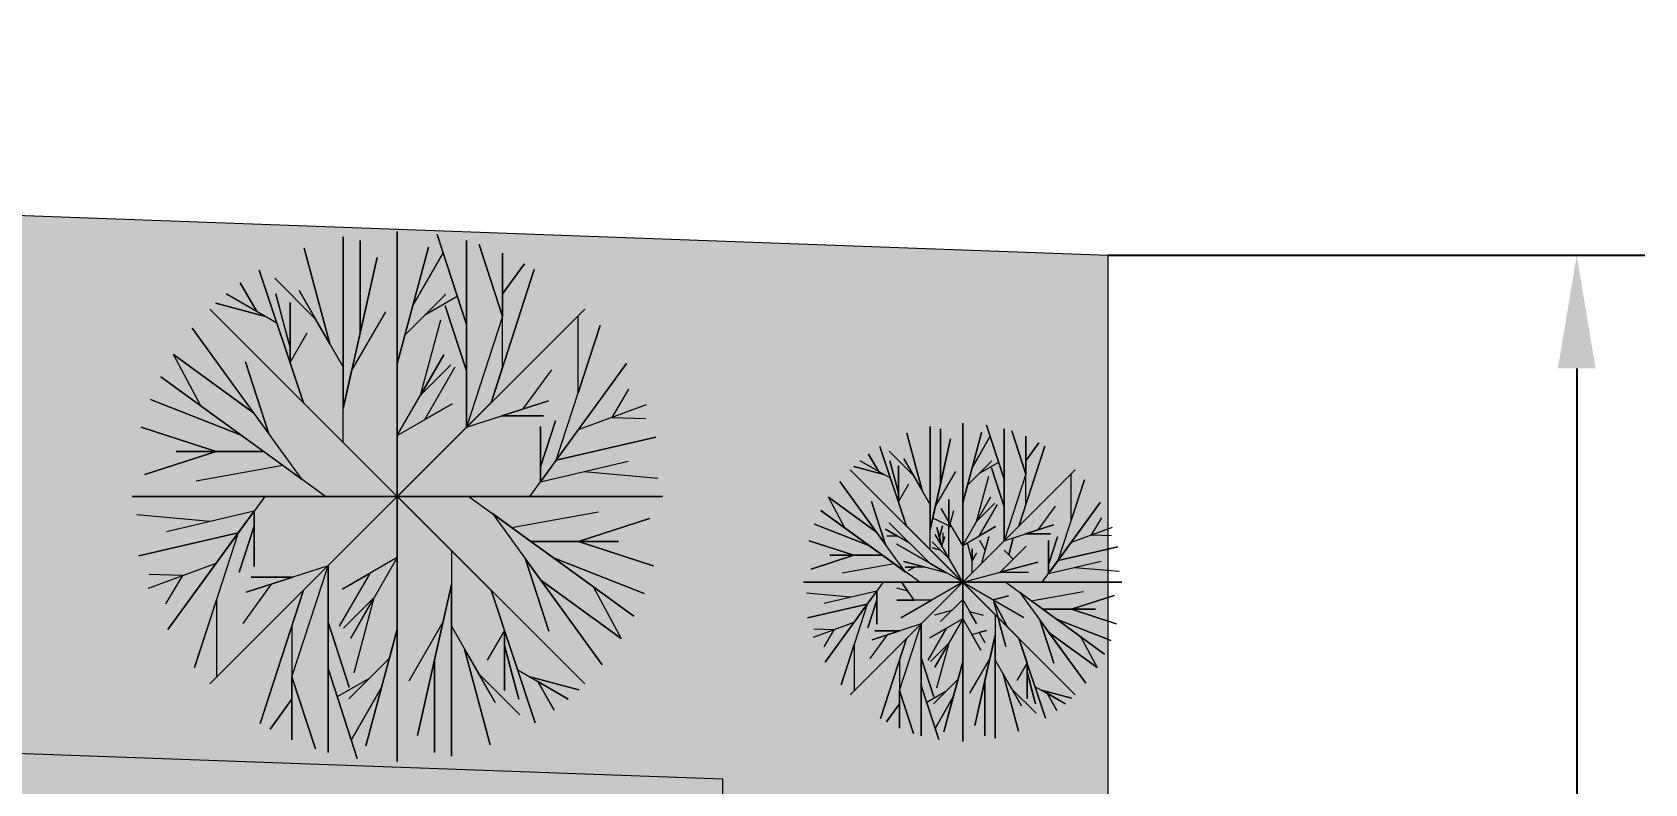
# Model space of a CAD drawing. Header units: millimetres. Extents: x 0 to 241, y -16 to 86.
# Drawn here: x 213.6 to 220.72, y 23.87 to 27.18 of the extents above; entities that cross this region are included whole.
import ezdxf

# ---------------------------------------------------------------- set-up
doc = ezdxf.new("R2010")
doc.units = ezdxf.units.MM
for name, color, linetype, lineweight in [('Warstwa1', 92, 'Continuous', 15), ('Warstwa2', 30, 'Continuous', 15), ('Warstwa3', 7, 'Continuous', 15), ('Warstwa4', 91, 'Continuous', 20)]:
    doc.layers.add(name, color=color, linetype=linetype, lineweight=lineweight)
doc.layers.add('Warstwa8', color=7, linetype='Continuous', lineweight=18, true_color=0xededed)
doc.styles.get("Standard").update_dxf_attribs({"font": 'arial.ttf'})
doc.dimstyles.new('Kopia ISO-25', dxfattribs={"dimtxt": 0.5, "dimasz": 0.5, "dimexe": 0.3, "dimexo": 0, "dimgap": 0.3, "dimtad": 1, "dimdec": 0, "dimtxsty": 'Standard', "dimcen": 2.5, "dimadec": 0, "dimazin": 0, "dimtfac": 1, "dimtdec": 0, "dimtmove": 0, "dimatfit": 3, "dimfxl": 1, "dimarcsym": 0})
pattern_1 = [(135, (218.5, -14.2), (-0.00224506403, -0.00224506403), []), (225, (218.5, -14.2), (0.00224506403, -0.00224506403), [])]

# ---------------------------------------------------------------- blocks, each defined once
blk = doc.blocks.new('*D14')
at = {"layer": 'Defpoints', "color": 0, "transparency": 16777216}
for p in [(218.35, 26.2), (218.35, -14.2), (220.4179, -14.2)]:
    blk.add_point(p, dxfattribs=at)
at = {"layer": 'Warstwa3', "color": 0, "lineweight": -2, "transparency": 16777216}
for p, q in [((218.35, 26.2), (220.7179, 26.2)), ((220.4179, 25.7), (220.4179, -13.7)), ((218.35, -14.2), (220.7179, -14.2))]:
    blk.add_line(p, q, dxfattribs=at)
at = {"layer": 'Warstwa3', "color": 0, "transparency": 16777216}
for points in [[(220.3346, 25.7), (220.5012, 25.7), (220.4179, 26.2)], [(220.3346, -13.7), (220.5012, -13.7), (220.4179, -14.2)]]:
    blk.add_solid(points, dxfattribs=at)
at = {"layer": 'Warstwa3', "color": 0, "transparency": 16777216, "insert": (219.8626, 6), "char_height": 0.5, "attachment_point": 5, "rotation": 90}
blk.add_mtext('40', dxfattribs=at)

msp = doc.modelspace()

# ---------------------------------------------------------------- hatches: boundary and pattern name
at = {"layer": 'Warstwa4'}
h = msp.add_hatch(color=256, dxfattribs=at)
h.set_gradient(color1=(127, 255, 127), color2=(127, 255, 127), tint=1)
h.paths.add_polyline_path([(191.5, -14.2), (218.35, -14.2), (218.35, 26.2), (199.596, 26.887), (199.596, 26.817), (199.596, 26.1232), (206.7291, 25.763), (206.7291, 24.2463), (216.65, 23.8873), (216.65, -12.4), (214.3, -12.4), (193.6, -12.4), (193.5, -12.4), (193.5, 27.1103), (191.5, 27.1835)])
at = {"layer": 'Warstwa8'}
h = msp.add_hatch(dxfattribs=at)
h.set_pattern_fill('ANSI37', color=256, scale=0.001, angle=90, style=0)
h.set_pattern_definition(pattern_1)
h.paths.add_polyline_path([(201.0413, 16.5178), (199.3264, 16.5801, -0.399874), (196.4357, 19.5396), (196.4357, 11.7, 0.414214), (197.1357, 11), (199.8, 11), (205.6797, 11, 0.414214), (206.3797, 11.7), (206.3797, 14.395, 0.403607), (204.4524, 16.3937)])
h.paths.add_polyline_path([(201.5757, 11.8102), (201.4757, 11.8102), (201.4757, 13.1102), (201.5757, 13.1102)], flags=16)
h.paths.add_polyline_path([(201.5757, 13.2902), (201.4757, 13.2902), (201.4757, 14.5902), (201.5757, 14.5902)], flags=16)
h.paths.add_polyline_path([(204.682, 13.1879), (205.282, 13.1879), (205.282, 12.4879), (204.682, 12.4879)], flags=16)
h.paths.add_polyline_path([(204.682, 13.3379), (204.682, 14.0379), (205.282, 14.0379), (205.282, 13.3379)], flags=16)
h.paths.add_polyline_path([(204.682, 12.3379), (205.282, 12.3379), (205.282, 11.6379), (204.682, 11.6379)], flags=16)
h.paths.add_polyline_path([(204.682, 14.1879), (204.682, 14.8879), (205.282, 14.8879), (205.282, 14.1879)], flags=16)
h.paths.add_polyline_path([(198.7884, 12.9219), (197.1884, 12.9219), (197.1884, 13.9219), (198.7884, 13.9219)], flags=16)
h.paths.add_polyline_path([(198.7884, 12.6219), (198.7884, 11.6219), (197.1884, 11.6219), (197.1884, 12.6219)], flags=16)
h.paths.add_polyline_path([(198.7884, 14.2219), (197.1884, 14.2219), (197.1884, 15.2219), (198.7884, 15.2219)], flags=16)
h.paths.add_polyline_path([(196.4357, 26.4096), (196.4357, 20.4096), (199.596, 20.4096), (199.596, 21.0168), (199.596, 26.1232), (199.596, 26.4096)])
h.paths.add_polyline_path([(193.5, 26.4096), (193.5, 20.4096), (196.4357, 20.4096), (196.4357, 26.4096)])
h.paths.add_polyline_path([(206.7291, 24.2463), (206.7291, 25.763), (199.596, 26.1232), (199.596, 21.0168, 0.403607), (201.0415, 19.5178), (206.4888, 19.3197, -0.403607), (209.3797, 16.3217), (209.3797, 16.0524), (209.3797, -0.3723, 0.414214), (210.8797, -1.8723), (216.65, -1.8723), (216.65, 0.1177), (216.5286, 0.345), (216.65, 0.2569), (216.65, 3.4817), (216.5549, 3.6599), (216.65, 3.5908), (216.65, 7.8411), (216.6205, 7.8626), (216.4991, 8.0898), (216.65, 7.9802), (216.65, 12.7914), (216.3609, 12.6851), (216.3609, 12.5923), (213.9609, 12.5923), (213.9609, 14.4423), (212.8109, 14.4423, -0.414214), (213.9609, 15.5923, -0.414214), (212.8109, 16.7423), (213.9609, 16.7423), (213.9609, 18.5923), (216.3609, 18.5923), (216.3609, 17.3212), (216.65, 17.3212), (216.65, 17.7834), (216.562, 17.9482), (216.65, 17.8843), (216.65, 22.4908), (216.6215, 22.5115), (216.5002, 22.7387), (216.65, 22.6299), (216.65, 23.8873)])
h.paths.add_polyline_path([(209.8433, 9.597), (209.7433, 9.597), (209.7433, 10.897), (209.8433, 10.897)], flags=16)
h.paths.add_polyline_path([(209.8433, 11.077), (209.7433, 11.077), (209.7433, 12.377), (209.8433, 12.377)], flags=16)
h.paths.add_polyline_path([(209.8433, 12.577), (209.7433, 12.577), (209.7433, 13.877), (209.8433, 13.877)], flags=16)
h.paths.add_polyline_path([(212.6933, 10.097), (212.6933, 10.797), (216.1933, 10.797), (216.1933, 9.097), (212.6933, 9.097), (212.6933, 9.797, -1)], flags=16)
h.paths.add_polyline_path([(212.6933, 8.697), (216.1933, 8.697), (216.1933, 6.997), (212.6933, 6.997), (212.6933, 7.697, -1), (212.6933, 7.997)], flags=16)
h.paths.add_polyline_path([(212.6933, 6.597), (216.1933, 6.597), (216.1933, 4.897), (212.6933, 4.897), (212.6933, 5.597, -1), (212.6933, 5.897)], flags=16)
h.paths.add_polyline_path([(212.6933, 4.497), (216.1933, 4.497), (216.1933, 2.797), (212.6933, 2.797), (212.6933, 3.497, -1), (212.6933, 3.797)], flags=16)
h.paths.add_polyline_path([(212.6933, 2.397), (216.1933, 2.397), (216.1933, 0.697), (212.6933, 0.697), (212.6933, 1.397, -1), (212.6933, 1.697)], flags=16)
h.paths.add_polyline_path([(210.6702, 20.2462), (210.7025, 21.3958), (208.8533, 21.4478), (208.9208, 23.8469), (214.9184, 23.678), (214.8509, 21.279), (213.0016, 21.331), (212.9693, 20.1815, -0.414214), (211.8521, 21.3634, -0.414214)], flags=16)
h.paths.add_polyline_path([(212.6933, 0.297), (216.1933, 0.297), (216.1933, -1.403), (212.6933, -1.403), (212.6933, -0.703, -1), (212.6933, -0.403)], flags=16)
h.paths.add_polyline_path([(206.192, 22.9626), (202.1982, 23.186, -0.414214), (200.9858, 22.102), (201.05, 23.2502), (200.2014, 23.2977), (200.3354, 25.6939), (206.326, 25.3588)], flags=16)
h.paths.add_polyline_path([(198.7464, 21.6634), (198.7464, 25.4801), (197.0978, 25.4801), (197.0978, 21.6634)], flags=24)
h.paths.add_polyline_path([(196.0109, 21.7285), (196.0109, 25.5451), (194.3623, 25.5451), (194.3623, 21.7285)], flags=24)
h = msp.add_hatch(dxfattribs=at)
h.set_pattern_fill('ANSI37', color=256, scale=0.001, angle=90, style=0)
h.set_pattern_definition(pattern_1)
h.paths.add_polyline_path([(193.5, 20.4096), (193.5, 11.7), (196.4357, 11.7, 0.414214), (197.1357, 11), (199.8, 11), (205.6797, 11), (205.3357, 10.5548, -0.414214), (205.6357, 10.2548), (209.3797, 10.2548), (209.3797, -0.3723, 0.414214), (210.8797, -1.8723), (216.65, -1.8723), (216.65, 0.1317), (216.6378, 0.1406), (216.5286, 0.345), (216.65, 0.2569), (216.65, 3.4817), (216.5549, 3.6599), (216.65, 3.5908), (216.65, 7.8411), (216.6205, 7.8626), (216.4991, 8.0898), (216.65, 7.9802), (216.65, 12.7914), (216.3609, 12.6851), (216.3609, 12.5923), (213.9609, 12.5923), (213.9609, 14.4423), (212.8109, 14.4423, -0.414214), (213.9609, 15.5923, -0.414214), (212.8109, 16.7423), (213.9609, 16.7423), (213.9609, 18.5923), (216.3609, 18.5923), (216.3609, 17.3212), (216.65, 17.3212), (216.65, 17.7834), (216.562, 17.9482), (216.65, 17.8843), (216.65, 22.4908), (216.6215, 22.5115), (216.5002, 22.7387), (216.65, 22.6299), (216.65, 23.8873), (206.7291, 24.2463), (206.7291, 25.763), (199.596, 26.1232), (199.596, 26.4096), (196.4357, 26.4096), (196.4357, 20.4096)])
h.paths.add_polyline_path([(197.1884, 15.2219), (198.7884, 15.2219), (198.7884, 14.2219), (197.1884, 14.2219)], flags=16)
h.paths.add_polyline_path([(197.1884, 13.9219), (198.7884, 13.9219), (198.7884, 12.9219), (197.1884, 12.9219)], flags=16)
h.paths.add_polyline_path([(197.1884, 12.6219), (198.7884, 12.6219), (198.7884, 11.6219), (197.1884, 11.6219)], flags=16)
h.paths.add_polyline_path([(201.4757, 14.5902), (201.5757, 14.5902), (201.5757, 13.2902), (201.4757, 13.2902)], flags=16)
h.paths.add_polyline_path([(201.4757, 13.1102), (201.5757, 13.1102), (201.5757, 11.8102), (201.4757, 11.8102)], flags=16)
h.paths.add_polyline_path([(201.9252, 18.0691), (202.2125, 18.1556), (202.2009, 17.9507)], flags=16)
h.paths.add_polyline_path([(200.9858, 22.102), (201.05, 23.2502), (200.2014, 23.2977), (200.3354, 25.6939), (206.326, 25.3588), (206.192, 22.9626), (202.1982, 23.186, -0.414214)], flags=16)
h.paths.add_polyline_path([(204.682, 14.8879), (205.282, 14.8879), (205.282, 14.1879), (204.682, 14.1879)], flags=16)
h.paths.add_polyline_path([(204.682, 14.0379), (205.282, 14.0379), (205.282, 13.3379), (204.682, 13.3379)], flags=16)
h.paths.add_polyline_path([(204.682, 13.1879), (205.282, 13.1879), (205.282, 12.4879), (204.682, 12.4879)], flags=16)
h.paths.add_polyline_path([(204.682, 12.3379), (205.282, 12.3379), (205.282, 11.6379), (204.682, 11.6379)], flags=16)
h.paths.add_polyline_path([(209.7433, 13.877), (209.8433, 13.877), (209.8433, 12.577), (209.7433, 12.577)], flags=16)
h.paths.add_polyline_path([(209.7433, 12.377), (209.8433, 12.377), (209.8433, 11.077), (209.7433, 11.077)], flags=16)
h.paths.add_polyline_path([(209.7433, 10.897), (209.8433, 10.897), (209.8433, 9.597), (209.7433, 9.597)], flags=16)
h.paths.add_polyline_path([(208.8533, 21.4478), (208.9208, 23.8469), (214.9184, 23.678), (214.8509, 21.279), (213.0016, 21.331), (212.9693, 20.1815, -0.414214), (211.8521, 21.3634, -0.414214), (210.6702, 20.2462), (210.7025, 21.3958)], flags=16)
h.paths.add_polyline_path([(212.6933, 10.797), (216.1933, 10.797), (216.1933, 9.097), (212.6933, 9.097), (212.6933, 9.797, -1), (212.6933, 10.097)], flags=16)
h.paths.add_polyline_path([(212.6933, 8.697), (216.1933, 8.697), (216.1933, 6.997), (212.6933, 6.997), (212.6933, 7.697, -1), (212.6933, 7.997)], flags=16)
h.paths.add_polyline_path([(212.6933, 6.597), (216.1933, 6.597), (216.1933, 4.897), (212.6933, 4.897), (212.6933, 5.597, -1), (212.6933, 5.897)], flags=16)
h.paths.add_polyline_path([(212.6933, 4.497), (216.1933, 4.497), (216.1933, 2.797), (212.6933, 2.797), (212.6933, 3.497, -1), (212.6933, 3.797)], flags=16)
h.paths.add_polyline_path([(212.6933, 2.397), (216.1933, 2.397), (216.1933, 0.697), (212.6933, 0.697), (212.6933, 1.397, -1), (212.6933, 1.697)], flags=16)
h.paths.add_polyline_path([(212.6933, 0.297), (216.1933, 0.297), (216.1933, -1.403), (212.6933, -1.403), (212.6933, -0.703, -1), (212.6933, -0.403)], flags=16)
h.paths.add_polyline_path([(205.6357, 10.2548), (205.6357, -0.3723), (209.3797, -0.3723), (209.3797, 10.2548)], flags=17)
h.paths.add_polyline_path([(207.8744, 8.2469), (207.977, 8.5289), (208.0796, 8.2469)], flags=16)
h.paths.add_polyline_path([(193.5, 11.7), (193.5, -3.6059), (197.375, -3.6059, -0.198912), (196.9357, -2.5452), (196.9357, 10.2548, -0.414214), (197.2357, 10.5548), (205.3357, 10.5548), (205.6797, 11), (199.8, 11), (197.1357, 11, -0.414214), (196.4357, 11.7)])
h.paths.add_polyline_path([(194.9983, 7.3509), (194.8957, 7.6329), (195.1009, 7.6329)], flags=16)
h.paths.add_polyline_path([(213.7649, -1.8723), (211.65, -7.4), (211.65, -12.4), (216.6347, -12.4), (216.65, -12.3529), (216.65, -11.4025), (216.5388, -11.1942), (216.65, -11.275), (216.65, -6.6888), (216.6342, -6.6592), (216.65, -6.6707), (216.65, -2.6839), (216.594, -2.5789), (216.65, -2.6196), (216.65, -1.8723)])
h.paths.add_polyline_path([(209.3797, -0.3723), (205.6357, -0.3723), (205.6357, -2.5452), (208.65, -7.4), (208.65, -12.4), (209.0855, -12.4), (209.1236, -12.334), (209.145, -12.4), (211.65, -12.4), (211.65, -7.4), (213.7649, -1.8723), (210.8797, -1.8723, -0.414214)])
h.paths.add_polyline_path([(211.8946, -5.7811), (212.1765, -5.8837), (211.8946, -5.9863)], flags=16)
h.paths.add_polyline_path([(208.476, -1.991), (208.4137, -1.6975), (208.6501, -1.8822)], flags=16)
h.paths.add_polyline_path([(205.6357, -2.5452, -0.414214), (204.1357, -4.0452), (203.15, -4.0452), (203.15, -7.4), (203.15, -12.4), (208.65, -12.4), (208.65, -7.4)])
h.paths.add_polyline_path([(198.4357, -4.0452, -0.198912), (197.375, -3.6059), (193.5, -3.6059), (193.5, -12.3979), (193.5229, -12.4), (197.19, -12.4), (197.19, -12.2864), (197.2, -7.4), (197.2, -12.4), (197.3566, -12.4), (197.3726, -12.3722), (197.3816, -12.4), (203.15, -12.4), (203.15, -7.4), (203.15, -4.0452)])
h.paths.add_polyline_path([(201.7499, -5.7811), (202.0318, -5.8837), (201.7499, -5.9863)], flags=16)
h.paths.add_polyline_path([(195.8415, -10.0982), (195.8415, -10.0329, 1.765487), (194.6697, -9.1767), (194.6182, -9.1032, -1.717481)], flags=16)
h.paths.add_polyline_path([(195.7903, -9.718), (195.7903, -10.6895, -0.955498), (195.7603, -11.3478, -0.955498), (195.7303, -10.6895), (195.7303, -10.1026), (195.1703, -10.1026), (195.1703, -10.0426), (195.7303, -10.0426), (195.7303, -9.778), (194.9303, -9.778), (194.2707, -8.836), (193.9173, -8.8695), (193.9122, -8.8108), (194.3107, -8.776), (194.9703, -9.718)], flags=16)
h.paths.add_polyline_path([(197.1357, 10.2548), (197.1357, 1.9548), (205.4357, 1.9548), (205.4357, 10.2548)], flags=17)
h.paths.add_polyline_path([(199.7357, 3.3548), (199.7357, 2.2048, -0.414214), (198.5857, 3.3548, -0.414214), (197.4357, 2.2048), (197.4357, 3.3548), (197.4357, 10.0548), (198.4357, 10.0548, -1), (198.7357, 10.0548), (199.7357, 10.0548)], flags=16)
h.paths.add_polyline_path([(200.1357, 10.0548), (201.1357, 10.0548, -1), (201.4357, 10.0548), (202.4357, 10.0548), (202.4357, 3.3548), (202.4357, 2.2048, -0.414214), (201.2857, 3.3548, -0.414214), (200.1357, 2.2048), (200.1357, 3.3548)], flags=16)
h.paths.add_polyline_path([(199.8357, 9.2048), (199.8357, 9.4048), (200.0357, 9.4048), (200.0357, 9.2048)], flags=16)
h.paths.add_polyline_path([(200.0357, 4.1048), (200.0357, 3.9048), (199.8357, 3.9048), (199.8357, 4.1048)], flags=16)
h.paths.add_polyline_path([(202.8357, 10.0548), (203.8357, 10.0548, -1), (204.1357, 10.0548), (205.1357, 10.0548), (205.1357, 3.3548), (205.1357, 2.2048, -0.414214), (203.9857, 3.3548, -0.414214), (202.8357, 2.2048), (202.8357, 3.3548)], flags=16)
h.paths.add_polyline_path([(197.3857, 9.2048), (197.1857, 9.2048), (197.1857, 9.4048), (197.3857, 9.4048)], flags=16)
h.paths.add_polyline_path([(202.5357, 9.2048), (202.5357, 9.4048), (202.7357, 9.4048), (202.7357, 9.2048)], flags=16)
h.paths.add_polyline_path([(197.3857, 4.1048), (197.3857, 3.9048), (197.1857, 3.9048), (197.1857, 4.1048)], flags=16)
h.paths.add_polyline_path([(202.5357, 4.1048), (202.7357, 4.1048), (202.7357, 3.9048), (202.5357, 3.9048)], flags=16)
h.paths.add_polyline_path([(205.1854, 9.2575), (205.1854, 9.4575), (205.3854, 9.4575), (205.3854, 9.2575)], flags=16)
h.paths.add_polyline_path([(205.1854, 4.1575), (205.3854, 4.1575), (205.3854, 3.9575), (205.1854, 3.9575)], flags=16)
h.paths.add_polyline_path([(198.7464, 21.6634), (198.7464, 25.4801), (197.0978, 25.4801), (197.0978, 21.6634)], flags=24)
h = msp.add_hatch(dxfattribs=at)
h.set_pattern_fill('ANSI37', color=256, scale=0.001, angle=90, style=0)
h.set_pattern_definition(pattern_1)
h.paths.add_polyline_path([(197.1884, 15.2219), (197.1884, 14.2219), (198.7884, 14.2219), (198.7884, 15.2219)])
h.paths.add_polyline_path([(197.1884, 13.9219), (197.1884, 12.9219), (198.7884, 12.9219), (198.7884, 13.9219)])
h.paths.add_polyline_path([(197.1884, 12.6219), (197.1884, 11.6219), (198.7884, 11.6219), (198.7884, 12.6219)])
h.paths.add_polyline_path([(197.4357, 10.0548), (197.4357, 3.3548), (199.7357, 3.3548), (199.7357, 10.0548)], flags=0)
h.paths.add_polyline_path([(200.1357, 10.0548), (200.1357, 3.3548), (202.4357, 3.3548), (202.4357, 10.0548)], flags=0)
h.paths.add_polyline_path([(202.8357, 10.0548), (202.8357, 3.3548), (205.1357, 3.3548), (205.1357, 10.0548)], flags=0)
h.paths.add_polyline_path([(197.1357, 10.2548), (197.1357, 1.9548), (205.4357, 1.9548), (205.4357, 10.2548)], flags=0)
h.paths.add_polyline_path([(202.8357, 2.2048), (202.8357, 3.3548), (202.8357, 10.0548), (203.8357, 10.0548, -1), (204.1357, 10.0548), (205.1357, 10.0548), (205.1357, 3.3548), (205.1357, 2.2048, -0.414214), (203.9857, 3.3548, -0.414214)], flags=0)
h.paths.add_polyline_path([(202.4357, 2.2048, -0.414214), (201.2857, 3.3548, -0.414214), (200.1357, 2.2048), (200.1357, 3.3548), (200.1357, 10.0548), (201.1357, 10.0548, -1), (201.4357, 10.0548), (202.4357, 10.0548), (202.4357, 3.3548)], flags=0)
h.paths.add_polyline_path([(202.5357, 3.9048), (202.5357, 4.1048), (202.7357, 4.1048), (202.7357, 3.9048)], flags=0)
h.paths.add_polyline_path([(199.7357, 2.2048, -0.414214), (198.5857, 3.3548, -0.414214), (197.4357, 2.2048), (197.4357, 3.3548), (197.4357, 10.0548), (198.4357, 10.0548, -1), (198.7357, 10.0548), (199.7357, 10.0548), (199.7357, 3.3548)], flags=0)
h.paths.add_polyline_path([(205.1854, 3.9575), (205.1854, 4.1575), (205.3854, 4.1575), (205.3854, 3.9575)], flags=0)
h.paths.add_polyline_path([(200.0357, 3.9048), (199.8357, 3.9048), (199.8357, 4.1048), (200.0357, 4.1048)], flags=0)
h.paths.add_polyline_path([(197.3857, 3.9048), (197.1857, 3.9048), (197.1857, 4.1048), (197.3857, 4.1048)], flags=0)
h.paths.add_polyline_path([(202.5357, 9.2048), (202.5357, 9.4048), (202.7357, 9.4048), (202.7357, 9.2048)], flags=0)
h.paths.add_polyline_path([(200.0357, 9.2048), (199.8357, 9.2048), (199.8357, 9.4048), (200.0357, 9.4048)], flags=0)
h.paths.add_polyline_path([(205.1854, 9.2575), (205.1854, 9.4575), (205.3854, 9.4575), (205.3854, 9.2575)], flags=0)
h.paths.add_polyline_path([(197.3857, 9.2048), (197.1857, 9.2048), (197.1857, 9.4048), (197.3857, 9.4048)], flags=0)
h.paths.add_polyline_path([(201.2857, 3.3548, 0.414214), (202.4357, 2.2048), (202.4357, 3.3548)], flags=0)
h.paths.add_polyline_path([(200.1357, 3.3548), (200.1357, 2.2048, 0.414214), (201.2857, 3.3548)], flags=0)
h.paths.add_polyline_path([(203.9857, 3.3548, 0.414214), (205.1357, 2.2048), (205.1357, 3.3548)], flags=0)
h.paths.add_polyline_path([(202.8357, 3.3548), (202.8357, 2.2048, 0.414214), (203.9857, 3.3548)], flags=0)
h.paths.add_polyline_path([(198.5857, 3.3548, 0.414214), (199.7357, 2.2048), (199.7357, 3.3548)], flags=0)
h.paths.add_polyline_path([(197.4357, 3.3548), (197.4357, 2.2048, 0.414214), (198.5857, 3.3548)], flags=0)
h.paths.add_polyline_path([(203.8357, 10.0548), (204.1357, 10.0548, 1)], flags=0)
h.paths.add_polyline_path([(201.1357, 10.0548), (201.4357, 10.0548, 1)], flags=0)
h.paths.add_polyline_path([(198.4357, 10.0548), (198.7357, 10.0548, 1)], flags=0)
h.paths.add_polyline_path([(204.682, 12.3379), (204.682, 11.6379), (205.282, 11.6379), (205.282, 12.3379)])
h.paths.add_polyline_path([(204.682, 13.1879), (204.682, 12.4879), (205.282, 12.4879), (205.282, 13.1879)])
h.paths.add_polyline_path([(204.682, 14.0379), (204.682, 13.3379), (205.282, 13.3379), (205.282, 14.0379)])
h.paths.add_polyline_path([(204.682, 14.8879), (204.682, 14.1879), (205.282, 14.1879), (205.282, 14.8879)])
h.paths.add_polyline_path([(212.6933, 10.797), (212.6933, 9.097), (216.1933, 9.097), (216.1933, 10.797)])
h.paths.add_polyline_path([(212.6933, 8.697), (212.6933, 6.997), (216.1933, 6.997), (216.1933, 8.697)])
h.paths.add_polyline_path([(212.6933, 6.597), (212.6933, 4.897), (216.1933, 4.897), (216.1933, 6.597)])
h.paths.add_polyline_path([(212.6933, 4.497), (212.6933, 2.797), (216.1933, 2.797), (216.1933, 4.497)])
h.paths.add_polyline_path([(212.6933, 2.397), (212.6933, 0.697), (216.1933, 0.697), (216.1933, 2.397)])
h.paths.add_polyline_path([(212.6933, 0.297), (212.6933, -1.403), (216.1933, -1.403), (216.1933, 0.297)])
h.paths.add_polyline_path([(212.6933, -0.703), (212.6933, -0.403, 1)])
h.paths.add_polyline_path([(212.6933, 1.397), (212.6933, 1.697, 1)])
h.paths.add_polyline_path([(212.6933, 3.497), (212.6933, 3.797, 1)])
h.paths.add_polyline_path([(212.6933, 5.597), (212.6933, 5.897, 1)])
h.paths.add_polyline_path([(212.6933, 7.697), (212.6933, 7.997, 1)])
h.paths.add_polyline_path([(212.6933, 9.797), (212.6933, 10.097, 1)])
h.paths.add_polyline_path([(208.9208, 23.8469), (208.8533, 21.4478), (214.8509, 21.279), (214.9184, 23.678)])
h.paths.add_polyline_path([(210.7025, 21.3958), (210.6702, 20.2462, 0.414214), (211.8521, 21.3634)])
h.paths.add_polyline_path([(211.8521, 21.3634, 0.414214), (212.9693, 20.1815), (213.0016, 21.331)])
h.paths.add_polyline_path([(200.3354, 25.6939), (200.2014, 23.2977), (206.192, 22.9626), (206.326, 25.3588)])
h.paths.add_polyline_path([(201.05, 23.2502), (200.9858, 22.102, 0.414214), (202.1982, 23.186)])
h.paths.add_polyline_path([(212.8109, 16.7423, 0.414214), (213.9609, 15.5923), (213.9609, 16.7423)])
h.paths.add_polyline_path([(213.9609, 18.5923), (213.9609, 12.5923), (216.3609, 12.5923), (216.3609, 18.5923)])
h.paths.add_polyline_path([(212.8109, 14.4423), (213.9609, 14.4423), (213.9609, 15.5923, 0.414214)])
h.paths.add_polyline_path([(197.2357, 10.5548, 0.414214), (196.9357, 10.2548), (196.9357, -2.5452, 0.414214), (198.4357, -4.0452), (204.1357, -4.0452, 0.414214), (205.6357, -2.5452), (205.6357, 10.2548, 0.414214), (205.3357, 10.5548)])
h.paths.add_polyline_path([(197.1357, 1.9548), (197.1357, 10.2548), (205.4357, 10.2548), (205.4357, 1.9548)], flags=0)
h.paths.add_polyline_path([(197.1357, 1.9548), (197.1357, 10.2548), (205.1357, 10.2548), (205.4357, 10.2548), (205.4357, 1.9548)], flags=16)
h.paths.add_polyline_path([(203.8357, 10.0548), (202.8357, 10.0548), (202.8357, 3.3548), (203.9857, 3.3548), (205.1357, 3.3548), (205.1357, 10.0548), (204.1357, 10.0548)], flags=0)
h.paths.add_polyline_path([(201.4357, 10.0548), (200.1357, 10.0548), (200.1357, 3.3548), (201.2857, 3.3548), (202.4357, 3.3548), (202.4357, 10.0548)], flags=0)
h.paths.add_polyline_path([(197.4357, 10.0548), (197.4357, 3.3548), (198.5857, 3.3548), (199.7357, 3.3548), (199.7357, 10.0548), (198.7357, 10.0548)], flags=0)

# ---------------------------------------------------------------- linework, layer by layer
at = {"layer": 'Warstwa1'}
for p, q in [((214.9751, 25.3734), (214.9751, 26.2801)), ((214.9751, 26.2801), (214.9751, 25.7076)), ((215.0499, 25.8561), (215.0499, 26.2642)), ((215.0499, 26.2642), (215.0499, 25.8561)), ((215.2138, 23.9647), (215.2138, 26.3047)), ((215.2138, 26.3047), (215.2138, 25.1347)), ((215.2138, 25.1347), (215.2138, 26.3047)), ((215.2138, 26.3047), (215.2138, 23.9647)), ((215.5191, 25.8941), (215.3901, 26.2914)), ((215.3901, 26.2914), (215.5191, 25.8941)), ((215.5191, 25.8941), (215.5191, 26.2642)), ((215.5191, 26.2642), (215.5191, 25.6897)), ((214.9165, 25.8091), (214.8036, 26.2305)), ((214.8036, 26.2305), (214.9165, 25.8091)), ((214.9751, 25.5232), (215.1246, 26.189)), ((215.1246, 26.189), (215.0499, 25.8561)), ((215.2138, 25.7197), (215.3519, 26.2353)), ((215.3519, 26.2353), (215.2829, 25.9775)), ((215.2829, 25.9775), (215.4167, 26.2094)), ((215.4167, 26.2094), (215.2829, 25.9775)), ((215.6783, 25.9298), (215.575, 26.2475)), ((215.575, 26.2475), (215.6783, 25.9298)), ((215.6783, 26.0289), (215.6783, 26.2086)), ((215.6783, 26.2086), (215.6783, 25.9298)), ((214.8001, 25.5484), (214.6047, 26.1329)), ((214.6047, 26.1329), (214.8001, 25.5484)), ((215.6274, 25.5484), (215.8185, 26.1363)), ((215.8185, 26.1363), (215.6274, 25.5484)), ((215.6783, 26.0289), (215.7746, 26.1615)), ((215.7746, 26.1615), (215.6783, 26.0289)), ((214.5937, 25.9511), (214.5208, 26.0774)), ((214.5208, 26.0774), (214.5937, 25.9511)), ((214.8538, 25.9178), (214.6734, 26.0982)), ((214.9751, 25.7076), (214.7811, 26.0436)), ((214.7811, 26.0436), (214.9165, 25.8091)), ((214.6328, 25.9286), (214.4128, 25.9875)), ((214.4128, 25.9875), (214.6328, 25.9286)), ((214.6824, 25.9003), (214.4592, 26.0288)), ((214.4592, 26.0288), (214.5937, 25.9511)), ((214.7407, 25.7921), (214.6774, 26.0284)), ((214.6774, 26.0284), (214.7091, 25.9103)), ((214.7407, 25.726), (214.7407, 25.9905)), ((214.7407, 25.9905), (214.7407, 25.726)), ((215.2829, 25.9775), (215.2138, 25.7197)), ((215.2483, 25.8486), (215.4278, 26.028)), ((215.4278, 26.028), (215.338, 25.9383)), ((215.338, 25.9383), (215.4784, 26.0194)), ((215.5191, 25.6897), (215.4259, 25.9767)), ((215.4259, 25.9767), (215.5191, 25.6897)), ((215.6783, 25.7048), (215.6783, 26.0289)), ((215.2138, 25.1347), (214.3865, 25.962)), ((214.3865, 25.962), (216.0411, 24.3074)), ((214.3865, 24.3074), (216.0411, 25.962)), ((214.5937, 25.9511), (214.6328, 25.9286)), ((214.7091, 25.9103), (214.7407, 25.7921)), ((214.9165, 25.8091), (214.8538, 25.9178)), ((215.0125, 25.6897), (215.163, 25.9503)), ((215.2138, 25.1347), (216.0411, 25.962)), ((215.3165, 25.5822), (215.4055, 25.9144)), ((215.6783, 25.9298), (215.5191, 25.4401)), ((216.012, 25.5922), (216.012, 25.9329)), ((214.794, 25.21), (214.3094, 25.877)), ((214.3094, 25.877), (214.58, 25.5046)), ((214.7407, 25.726), (214.7407, 25.8582)), ((214.7407, 25.8582), (214.7407, 25.7921)), ((214.7407, 25.726), (214.8167, 25.8576)), ((215.0499, 25.8561), (214.9751, 25.5232)), ((215.2138, 25.7197), (215.2483, 25.8486)), ((215.5191, 25.4401), (215.5191, 25.8941)), ((215.9156, 25.2956), (216.1084, 25.8888)), ((216.1084, 25.8888), (216.012, 25.5922)), ((214.58, 25.5046), (214.226, 25.7618)), ((214.226, 25.7618), (214.58, 25.5046)), ((214.3473, 25.5345), (214.226, 25.7618)), ((214.7407, 25.7921), (214.7407, 25.726)), ((215.2138, 25.4043), (215.4191, 25.76)), ((215.4191, 25.76), (215.3165, 25.5822)), ((214.6474, 25.4118), (214.5444, 25.7288)), ((214.5444, 25.7288), (214.6474, 25.4118)), ((214.8001, 25.5484), (214.7407, 25.726)), ((214.9751, 25.7076), (214.9751, 25.5232)), ((214.9751, 25.5232), (215.0125, 25.6897)), ((215.2138, 25.7197), (215.2138, 25.4043)), ((215.3165, 25.5822), (215.4506, 25.7163)), ((215.4506, 25.7163), (215.3165, 25.5822)), ((215.3348, 25.4742), (215.4693, 25.7073)), ((215.5191, 25.6897), (215.5191, 25.4401)), ((215.6274, 25.5484), (215.6783, 25.7048)), ((215.7699, 25.5215), (215.8955, 25.6944)), ((215.7988, 25.1347), (216.2256, 25.7222)), ((216.2256, 25.7222), (216.0122, 25.4285)), ((214.8976, 25.1347), (214.17, 25.6634)), ((214.17, 25.6634), (214.5246, 25.4057)), ((214.5246, 25.4057), (214.1249, 25.5629)), ((214.1249, 25.5629), (214.5246, 25.4057)), ((214.8001, 25.5484), (214.8001, 25.5484)), ((214.8001, 25.5484), (214.9751, 25.3734)), ((215.6274, 25.5484), (215.2138, 25.1347)), ((215.2138, 25.4043), (215.4558, 25.5441)), ((215.4558, 25.5441), (215.3348, 25.4742)), ((215.5191, 25.4401), (215.8804, 25.5575)), ((215.8804, 25.5575), (215.6751, 25.4908)), ((216.162, 25.4836), (216.2358, 25.6082)), ((214.58, 25.5046), (214.6474, 25.4118)), ((215.6751, 25.4908), (215.7699, 25.5215)), ((215.6751, 25.4908), (215.8588, 25.4908)), ((215.8588, 25.4908), (215.6751, 25.4908)), ((216.3118, 25.5387), (216.0122, 25.4285)), ((216.3118, 25.5387), (216.0122, 25.4285)), ((216.162, 25.4836), (216.162, 25.4836)), ((216.162, 25.4836), (216.3088, 25.4784)), ((216.3118, 25.5387), (216.3118, 25.5387)), ((216.3118, 25.5387), (216.3118, 25.5387)), ((216.3118, 25.5387), (216.3118, 25.5387)), ((216.3118, 25.5387), (216.3118, 25.5387)), ((216.3118, 25.5387), (216.3118, 25.5387)), ((216.3118, 25.5387), (216.3118, 25.5387)), ((214.4144, 25.3332), (214.0844, 25.4404)), ((214.0844, 25.4404), (214.4144, 25.3332)), ((214.5246, 25.4057), (214.6244, 25.3332)), ((215.8455, 25.2659), (215.9114, 25.4689)), ((215.9114, 25.4689), (215.8455, 25.2659)), ((215.8455, 25.199), (215.8455, 25.4431)), ((215.8455, 25.4431), (215.8455, 25.2659)), ((216.0122, 25.4285), (215.9156, 25.2956)), ((216.0122, 25.4285), (216.0122, 25.4285)), ((216.0122, 25.4285), (216.0122, 25.4285)), ((216.0122, 25.4285), (216.0122, 25.4285)), ((217.5302, 25.1607), (217.4625, 25.4136)), ((217.4625, 25.4136), (217.5302, 25.1607)), ((217.5654, 24.8993), (217.5654, 25.4434)), ((217.5654, 25.4434), (217.5654, 25.0998)), ((217.6102, 25.1889), (217.6102, 25.4338)), ((217.6102, 25.4338), (217.6102, 25.1889)), ((217.7086, 24.0541), (217.7086, 25.4581)), ((217.7086, 25.4581), (217.7086, 24.7561)), ((217.7086, 24.7561), (217.7086, 25.4581)), ((217.7086, 25.4581), (217.7086, 24.0541)), ((217.7086, 25.1071), (217.7915, 25.4165)), ((217.7915, 25.4165), (217.75, 25.2618)), ((217.75, 25.2618), (217.8303, 25.4009)), ((217.8303, 25.4009), (217.75, 25.2618)), ((217.8918, 25.2117), (217.8143, 25.4501)), ((217.8143, 25.4501), (217.8918, 25.2117)), ((217.8918, 25.2117), (217.8918, 25.4338)), ((217.8918, 25.4338), (217.8918, 25.0891)), ((217.9873, 25.2332), (217.9253, 25.4238)), ((217.9253, 25.4238), (217.9873, 25.2332)), ((217.9873, 25.2926), (217.9873, 25.4004)), ((217.9873, 25.4004), (217.9873, 25.2332)), ((214.4144, 25.3332), (214.1007, 25.2313)), ((214.1007, 25.2313), (214.4144, 25.3332)), ((214.6244, 25.3332), (214.2377, 25.3332)), ((214.2377, 25.3332), (214.4144, 25.3332)), ((214.4144, 25.3332), (214.6244, 25.3332)), ((214.6244, 25.3332), (214.794, 25.21)), ((215.9156, 25.2956), (216.3542, 25.3961)), ((216.3542, 25.3961), (215.9156, 25.2956)), ((217.4604, 25.0043), (217.3431, 25.355)), ((217.3431, 25.355), (217.4604, 25.0043)), ((217.4926, 25.2259), (217.3843, 25.3342)), ((217.5654, 24.9892), (217.655, 25.3887)), ((217.655, 25.3887), (217.6102, 25.1889)), ((217.9568, 25.0043), (218.0714, 25.3571)), ((218.0714, 25.3571), (217.9568, 25.0043)), ((217.9873, 25.2926), (218.0451, 25.3722)), ((218.0451, 25.3722), (217.9873, 25.2926)), ((214.7092, 25.2716), (214.3264, 25.2021)), ((215.9156, 25.2956), (215.8455, 25.199)), ((215.8455, 25.199), (216.2321, 25.2902)), ((215.8455, 25.2659), (215.8455, 25.199)), ((217.36, 25.2325), (217.228, 25.2678)), ((217.228, 25.2678), (217.36, 25.2325)), ((217.3898, 25.2155), (217.2558, 25.2926)), ((217.2558, 25.2926), (217.3365, 25.246)), ((217.3365, 25.246), (217.2928, 25.3217)), ((217.2928, 25.3217), (217.3365, 25.246)), ((217.4247, 25.1505), (217.3867, 25.2924)), ((217.3867, 25.2924), (217.4057, 25.2215)), ((217.4247, 25.1109), (217.4247, 25.2696)), ((217.4247, 25.2696), (217.4247, 25.1109)), ((217.5654, 25.0998), (217.449, 25.3014)), ((217.449, 25.3014), (217.5302, 25.1607)), ((217.75, 25.2618), (217.7086, 25.1071)), ((217.7293, 25.1845), (217.8369, 25.2921)), ((217.8369, 25.2921), (217.7831, 25.2383)), ((217.7831, 25.2383), (217.8674, 25.2869)), ((217.8918, 25.0891), (217.8358, 25.2613)), ((217.8358, 25.2613), (217.8918, 25.0891)), ((217.9873, 25.0982), (217.9873, 25.2926)), ((216.0388, 25.2446), (216.3635, 25.2154)), ((217.4567, 24.8013), (217.1659, 25.2015)), ((217.1659, 25.2015), (217.3283, 24.978)), ((217.7086, 24.7561), (217.2122, 25.2525)), ((217.2122, 25.2525), (218.205, 24.2597)), ((217.2122, 24.2597), (218.205, 25.2525)), ((217.3365, 25.246), (217.36, 25.2325)), ((217.4057, 25.2215), (217.4247, 25.1505)), ((217.4247, 25.1109), (217.4247, 25.1902)), ((217.4247, 25.1902), (217.4247, 25.1505)), ((217.4247, 25.1109), (217.4703, 25.1899)), ((217.5302, 25.1607), (217.4926, 25.2259)), ((217.6102, 25.1889), (217.5654, 24.9892)), ((217.5878, 25.0891), (217.6781, 25.2455)), ((217.7086, 24.7561), (218.205, 25.2525)), ((217.7702, 25.0246), (217.8236, 25.224)), ((217.9873, 25.2332), (217.8918, 24.9393)), ((217.8918, 24.9393), (217.8918, 25.2117)), ((218.1297, 24.8526), (218.2453, 25.2086)), ((218.1875, 25.0306), (218.1875, 25.2351)), ((218.2453, 25.2086), (218.1875, 25.0306)), ((215.2138, 25.1347), (214.0438, 25.1347)), ((214.0438, 25.1347), (216.3838, 25.1347)), ((214.9664, 25.1347), (214.0438, 25.1347)), ((214.6288, 25.1347), (214.202, 24.5472)), ((215.2138, 25.1347), (214.3865, 24.3074)), ((214.6288, 25.1347), (214.9664, 25.1347)), ((214.6288, 25.1347), (214.8976, 25.1347)), ((214.8001, 24.7211), (215.2138, 25.1347)), ((215.2138, 25.1347), (215.2138, 23.9647)), ((216.3838, 25.1347), (215.2138, 25.1347)), ((216.0411, 24.3074), (215.2138, 25.1347)), ((215.2138, 23.9647), (215.2138, 25.1347)), ((215.2138, 25.1347), (216.3838, 25.1347)), ((215.2138, 25.1347), (216.0411, 24.3074)), ((215.7988, 25.1347), (215.4612, 25.1347)), ((215.4612, 25.1347), (216.3838, 25.1347)), ((215.7988, 25.1347), (215.5299, 25.1347)), ((215.5299, 25.1347), (216.2576, 24.6061)), ((217.3283, 24.978), (217.1159, 25.1323)), ((217.1159, 25.1323), (217.3283, 24.978)), ((217.1887, 24.996), (217.1159, 25.1323)), ((217.4247, 25.1505), (217.4247, 25.1109)), ((217.6476, 24.8617), (217.6476, 25.1213)), ((217.6476, 25.1213), (217.6476, 24.9915)), ((217.7086, 25.1071), (217.7293, 25.1845)), ((217.7086, 24.9179), (217.8318, 25.1313)), ((217.8318, 25.1313), (217.7702, 25.0246)), ((214.3888, 25.0249), (214.0641, 25.054)), ((214.5821, 25.0705), (214.1955, 24.9793)), ((214.5119, 24.9739), (214.5821, 25.0705)), ((214.5821, 25.0705), (214.5821, 24.8264)), ((214.5821, 25.0035), (214.5821, 25.0705)), ((215.8031, 24.9362), (215.6336, 25.0594)), ((215.6336, 25.0594), (216.1182, 24.3924)), ((215.7184, 24.9978), (216.1011, 25.0674)), ((217.5189, 24.7561), (217.0823, 25.0733)), ((217.0823, 25.0733), (217.2951, 24.9187)), ((217.3687, 24.9224), (217.3069, 25.1125)), ((217.3069, 25.1125), (217.3687, 24.9224)), ((217.4604, 25.0043), (217.4247, 25.1109)), ((217.5654, 25.0998), (217.5654, 24.9892)), ((217.5654, 24.9892), (217.5878, 25.0891)), ((217.7086, 24.9179), (217.6138, 25.082)), ((217.6138, 25.082), (217.6612, 25)), ((217.6476, 24.9915), (217.6695, 25.0732)), ((217.7086, 25.1071), (217.7086, 24.9179)), ((217.7702, 25.0246), (217.8506, 25.1051)), ((217.8506, 25.1051), (217.7702, 25.0246)), ((217.7812, 24.9598), (217.8619, 25.0996)), ((217.8918, 25.0891), (217.8918, 24.9393)), ((217.9568, 25.0043), (217.9873, 25.0982)), ((218.0422, 24.9882), (218.1176, 25.092)), ((218.0596, 24.7561), (218.3157, 25.1086)), ((218.3157, 25.1086), (218.1876, 24.9324)), ((214.5119, 24.9739), (214.0733, 24.8734)), ((214.0733, 24.8734), (214.5119, 24.9739)), ((214.5119, 24.9739), (214.3192, 24.3807)), ((214.4154, 24.841), (214.5119, 24.9739)), ((214.5821, 25.0035), (214.5161, 24.8005)), ((214.5161, 24.8005), (214.5821, 25.0035)), ((214.5821, 24.8264), (214.5821, 25.0035)), ((216.0131, 24.9362), (216.3269, 25.0382)), ((216.3269, 25.0382), (216.0131, 24.9362)), ((217.2951, 24.9187), (217.0553, 25.013)), ((217.0553, 25.013), (217.2951, 24.9187)), ((217.3283, 24.978), (217.3687, 24.9224)), ((217.4737, 24.9295), (217.3682, 24.9904)), ((217.3682, 24.9904), (217.421, 24.9599)), ((217.5631, 24.8401), (217.3844, 25.0188)), ((217.3844, 25.0188), (217.4737, 24.9295)), ((217.4604, 25.0043), (217.4604, 25.0043)), ((217.4604, 25.0043), (217.5654, 24.8993)), ((217.6612, 25), (217.5766, 25.0392)), ((217.6172, 24.9144), (217.5946, 24.9985)), ((217.5946, 24.9985), (217.6059, 24.9565)), ((217.6059, 24.9565), (217.619, 25.0053)), ((217.619, 25.0053), (217.6059, 24.9565)), ((217.6228, 24.9353), (217.6228, 24.9739)), ((217.9568, 25.0043), (217.7086, 24.7561)), ((217.7086, 24.9179), (217.8538, 25.0017)), ((217.8538, 25.0017), (217.7812, 24.9598)), ((217.8918, 24.9393), (218.1085, 25.0098)), ((218.1085, 25.0098), (217.9854, 24.9697)), ((217.9854, 24.9697), (218.0422, 24.9882)), ((218.3674, 24.9985), (218.1876, 24.9324)), ((218.3674, 24.9985), (218.1876, 24.9324)), ((218.2775, 24.9654), (218.3218, 25.0402)), ((218.3674, 24.9985), (218.3674, 24.9985)), ((218.3674, 24.9985), (218.3674, 24.9985)), ((218.3674, 24.9985), (218.3674, 24.9985)), ((218.3674, 24.9985), (218.3674, 24.9985)), ((218.3674, 24.9985), (218.3674, 24.9985)), ((218.3674, 24.9985), (218.3674, 24.9985)), ((215.903, 24.8637), (215.8031, 24.9362)), ((215.8031, 24.9362), (216.1899, 24.9362)), ((216.0131, 24.9362), (215.8031, 24.9362)), ((216.1899, 24.9362), (216.0131, 24.9362)), ((216.0131, 24.9362), (216.3431, 24.829)), ((216.3431, 24.829), (216.0131, 24.9362)), ((217.229, 24.8752), (217.031, 24.9395)), ((217.031, 24.9395), (217.229, 24.8752)), ((217.2951, 24.9187), (217.355, 24.8752)), ((217.421, 24.9599), (217.3739, 24.9599)), ((217.7086, 24.7561), (217.4176, 24.9241)), ((217.4176, 24.9241), (217.5631, 24.8401)), ((217.6476, 24.8617), (217.5739, 24.9354)), ((217.5739, 24.9354), (217.6108, 24.8985)), ((217.6108, 24.8985), (217.5758, 24.9079)), ((217.5758, 24.9079), (217.6108, 24.8985)), ((217.7086, 24.7561), (217.5867, 24.9672)), ((217.5867, 24.9672), (217.6476, 24.8617)), ((217.6059, 24.9565), (217.6172, 24.9144)), ((217.6172, 24.9144), (217.6283, 24.9562)), ((217.6283, 24.9562), (217.6228, 24.9353)), ((217.7504, 24.8511), (217.7293, 24.9299)), ((217.7504, 24.798), (217.7504, 24.9042)), ((217.7504, 24.9042), (217.7504, 24.8511)), ((217.8079, 24.8983), (217.7836, 24.9404)), ((217.7923, 24.8398), (217.8236, 24.9567)), ((217.8236, 24.9567), (217.8079, 24.8983)), ((217.8741, 24.8005), (217.9887, 24.9151)), ((217.9116, 24.8776), (217.9316, 24.9523)), ((217.9316, 24.9523), (217.9116, 24.8776)), ((217.9887, 24.9151), (217.9314, 24.8578)), ((217.9854, 24.9697), (218.0956, 24.9697)), ((218.0956, 24.9697), (217.9854, 24.9697)), ((218.0876, 24.8349), (218.1271, 24.9566)), ((218.1271, 24.9566), (218.0876, 24.8349)), ((218.0876, 24.7947), (218.0876, 24.9411)), ((218.0876, 24.9411), (218.0876, 24.8349)), ((218.1876, 24.9324), (218.1297, 24.8526)), ((218.1297, 24.8526), (218.3928, 24.9129)), ((218.3928, 24.9129), (218.1297, 24.8526)), ((218.1876, 24.9324), (218.1876, 24.9324)), ((218.1876, 24.9324), (218.1876, 24.9324)), ((218.1876, 24.9324), (218.1876, 24.9324)), ((218.2775, 24.9654), (218.2775, 24.9654)), ((218.2775, 24.9654), (218.3656, 24.9623)), ((214.1157, 24.7307), (214.4154, 24.841)), ((214.1157, 24.7307), (214.4154, 24.841)), ((214.202, 24.5472), (214.4154, 24.841)), ((214.4154, 24.841), (214.4154, 24.841)), ((214.4154, 24.841), (214.4154, 24.841)), ((214.4154, 24.841), (214.4154, 24.841)), ((215.2138, 24.8651), (214.9718, 24.7254)), ((215.2138, 24.8651), (215.0084, 24.5094)), ((215.2138, 24.5497), (215.2138, 24.8651)), ((215.6274, 24.7211), (215.4525, 24.896)), ((215.4525, 24.896), (215.4525, 23.9893)), ((215.8476, 24.7649), (215.7802, 24.8576)), ((215.7802, 24.8576), (215.8832, 24.5407)), ((215.8832, 24.5407), (215.7802, 24.8576)), ((216.2576, 24.6061), (215.903, 24.8637)), ((215.903, 24.8637), (216.3026, 24.7065)), ((216.3026, 24.7065), (215.903, 24.8637)), ((217.229, 24.8752), (217.0407, 24.814)), ((217.0407, 24.814), (217.229, 24.8752)), ((217.355, 24.8752), (217.1229, 24.8752)), ((217.1229, 24.8752), (217.229, 24.8752)), ((217.4058, 24.8383), (217.1762, 24.7965)), ((217.229, 24.8752), (217.355, 24.8752)), ((217.355, 24.8752), (217.4567, 24.8013)), ((217.6351, 24.7985), (217.4486, 24.8485)), ((217.4486, 24.8485), (217.5419, 24.8235)), ((217.5631, 24.8401), (217.6351, 24.7985)), ((217.7086, 24.7561), (218.0397, 24.8449)), ((217.7086, 24.7561), (217.7923, 24.8398)), ((217.7504, 24.8511), (217.7699, 24.8849)), ((217.7699, 24.8849), (217.7504, 24.8511)), ((218.0397, 24.8449), (217.8741, 24.8005)), ((217.9314, 24.8578), (217.8918, 24.8974)), ((217.8918, 24.8974), (217.9116, 24.8776)), ((218.1297, 24.8526), (218.0876, 24.7947)), ((218.0876, 24.7947), (218.3196, 24.8494)), ((218.0876, 24.8349), (218.0876, 24.7947)), ((214.2656, 24.7859), (214.1188, 24.7911)), ((214.2656, 24.7859), (214.1918, 24.6612)), ((214.2656, 24.7859), (214.2656, 24.7859)), ((214.9084, 24.8294), (214.5472, 24.712)), ((214.5472, 24.712), (214.7524, 24.7787)), ((214.7524, 24.7787), (214.5688, 24.7787)), ((214.5688, 24.7787), (214.7524, 24.7787)), ((214.7524, 24.7787), (214.6577, 24.7479)), ((214.7493, 24.3396), (214.9084, 24.8294)), ((214.9084, 24.8294), (214.9084, 24.3753)), ((214.9084, 24.5798), (214.9084, 24.8294)), ((215.0928, 24.7952), (214.9582, 24.5622)), ((214.9718, 24.7254), (215.0928, 24.7952)), ((216.1182, 24.3924), (215.8476, 24.7649)), ((215.8476, 24.7649), (216.2016, 24.5077)), ((216.2016, 24.5077), (215.8476, 24.7649)), ((217.5419, 24.8235), (217.4541, 24.8235)), ((217.4541, 24.8235), (217.498, 24.8235)), ((217.498, 24.8235), (217.4684, 24.8064)), ((217.8741, 24.8005), (217.9994, 24.8005)), ((218.2036, 24.822), (218.3984, 24.8045)), ((214.1157, 24.7307), (214.1157, 24.7307)), ((214.1157, 24.7307), (214.1157, 24.7307)), ((214.1157, 24.7307), (214.1157, 24.7307)), ((214.1157, 24.7307), (214.1157, 24.7307)), ((214.1157, 24.7307), (214.1157, 24.7307)), ((214.1157, 24.7307), (214.1157, 24.7307)), ((214.6577, 24.7479), (214.5321, 24.575)), ((214.8001, 24.7211), (214.6091, 24.1331)), ((214.6091, 24.1331), (214.8001, 24.7211)), ((214.8001, 24.7211), (214.7493, 24.5646)), ((215.4525, 24.7462), (215.303, 24.0805)), ((215.3777, 24.4133), (215.4525, 24.7462)), ((215.4525, 24.7462), (215.4151, 24.5798)), ((215.4525, 24.5619), (215.4525, 24.7462)), ((215.6274, 24.7211), (215.8229, 24.1365)), ((215.8229, 24.1365), (215.6274, 24.7211)), ((215.6274, 24.7211), (215.6274, 24.7211)), ((215.6274, 24.7211), (215.6868, 24.5435)), ((216.0803, 24.7349), (216.2016, 24.5077)), ((217.7086, 24.7561), (217.0066, 24.7561)), ((217.0066, 24.7561), (218.4106, 24.7561)), ((217.5601, 24.7561), (217.0066, 24.7561)), ((217.2136, 24.6902), (217.0187, 24.7077)), ((217.3296, 24.7176), (217.0976, 24.6629)), ((217.3576, 24.7561), (217.1015, 24.4036)), ((217.7086, 24.7561), (217.2122, 24.2597)), ((217.2875, 24.6596), (217.3296, 24.7176)), ((217.3296, 24.7176), (217.3296, 24.5711)), ((217.3296, 24.6774), (217.3296, 24.7176)), ((217.3576, 24.7561), (217.5601, 24.7561)), ((217.3576, 24.7561), (217.5189, 24.7561)), ((217.4666, 24.7169), (217.4175, 24.73)), ((217.7086, 24.7561), (217.4366, 24.5991)), ((217.495, 24.6776), (217.4382, 24.7561)), ((217.4382, 24.7561), (217.4666, 24.7169)), ((217.4604, 24.5079), (217.7086, 24.7561)), ((217.7086, 24.7561), (217.7086, 24.0541)), ((218.4106, 24.7561), (217.7086, 24.7561)), ((218.205, 24.2597), (217.7086, 24.7561)), ((217.7086, 24.0541), (217.7086, 24.7561)), ((217.7086, 24.7561), (218.4106, 24.7561)), ((217.7086, 24.7561), (218.205, 24.2597)), ((217.7086, 24.7561), (217.9785, 24.6003)), ((217.8435, 24.6782), (217.911, 24.6963)), ((217.911, 24.6963), (217.8435, 24.6782)), ((218.0596, 24.7561), (217.857, 24.7561)), ((217.857, 24.7561), (218.4106, 24.7561)), ((218.0596, 24.7561), (217.8983, 24.7561)), ((217.8983, 24.7561), (218.3348, 24.4389)), ((218.0622, 24.637), (217.9604, 24.7109)), ((217.9604, 24.7109), (218.2512, 24.3108)), ((218.0113, 24.674), (218.241, 24.7157)), ((218.1882, 24.637), (218.3764, 24.6982)), ((218.3764, 24.6982), (218.1882, 24.637)), ((214.3192, 24.3807), (214.4156, 24.6773)), ((214.4156, 24.6773), (214.4156, 24.3365)), ((215.1111, 24.6873), (214.977, 24.5531)), ((214.977, 24.5531), (215.1111, 24.6873)), ((215.0084, 24.5094), (215.1111, 24.6873)), ((215.1111, 24.6873), (215.0221, 24.355)), ((217.2875, 24.6596), (217.0243, 24.5993)), ((217.0243, 24.5993), (217.2875, 24.6596)), ((217.2875, 24.6596), (217.1718, 24.3037)), ((217.2295, 24.5799), (217.2875, 24.6596)), ((217.3296, 24.6774), (217.29, 24.5556)), ((217.29, 24.5556), (217.3296, 24.6774)), ((217.3296, 24.5711), (217.3296, 24.6774)), ((217.5726, 24.6776), (217.4175, 24.6776)), ((217.4175, 24.6776), (217.495, 24.6776)), ((217.4366, 24.5991), (217.5726, 24.6776)), ((217.6598, 24.6317), (217.5845, 24.6115)), ((217.7086, 24.6804), (217.6111, 24.5829)), ((217.6111, 24.5829), (217.6598, 24.6317)), ((217.7086, 24.6804), (217.7699, 24.5741)), ((217.7699, 24.5741), (217.7392, 24.6273)), ((217.7392, 24.6273), (217.7982, 24.6115)), ((217.9785, 24.6003), (217.8435, 24.6782)), ((217.8435, 24.6782), (217.9043, 24.5604)), ((217.9043, 24.5604), (217.8435, 24.6782)), ((217.8435, 24.6782), (217.8985, 24.4731)), ((218.1221, 24.5935), (218.0622, 24.637)), ((218.0622, 24.637), (218.2942, 24.637)), ((218.1882, 24.637), (218.0622, 24.637)), ((218.2942, 24.637), (218.1882, 24.637)), ((218.1882, 24.637), (218.3862, 24.5727)), ((218.3862, 24.5727), (218.1882, 24.637)), ((214.7493, 24.5646), (214.7493, 24.2405)), ((214.9084, 24.0053), (214.9084, 24.5798)), ((214.9084, 24.5798), (215.0017, 24.2927)), ((215.0017, 24.2927), (214.9084, 24.5798)), ((215.2138, 24.5497), (215.0756, 24.0341)), ((215.1447, 24.2919), (215.2138, 24.5497)), ((215.2138, 24.5497), (215.1792, 24.4208)), ((215.4151, 24.5798), (215.2646, 24.3191)), ((215.4525, 23.9893), (215.4525, 24.5619)), ((215.4525, 24.5619), (215.6465, 24.2258)), ((217.0497, 24.5137), (217.2295, 24.5799)), ((217.0497, 24.5137), (217.2295, 24.5799)), ((217.1396, 24.5468), (217.0516, 24.5499)), ((217.1396, 24.5468), (217.0953, 24.472)), ((217.1015, 24.4036), (217.2295, 24.5799)), ((217.1396, 24.5468), (217.1396, 24.5468)), ((217.2295, 24.5799), (217.2295, 24.5799)), ((217.2295, 24.5799), (217.2295, 24.5799)), ((217.2295, 24.5799), (217.2295, 24.5799)), ((217.5253, 24.5729), (217.3086, 24.5025)), ((217.4299, 24.2791), (217.5253, 24.5729)), ((217.5253, 24.5729), (217.5253, 24.3005)), ((217.5253, 24.4231), (217.5253, 24.5729)), ((217.636, 24.5524), (217.5552, 24.4126)), ((217.7086, 24.5943), (217.5634, 24.5105)), ((217.5634, 24.5105), (217.636, 24.5524)), ((217.7086, 24.5943), (217.5854, 24.3809)), ((217.7086, 24.4051), (217.7086, 24.5943)), ((217.7086, 24.5943), (217.7881, 24.4565)), ((217.9568, 24.5079), (217.8518, 24.6129)), ((217.8518, 24.6129), (217.8518, 24.0689)), ((217.8985, 24.4731), (217.871, 24.5756)), ((218.0889, 24.5342), (218.0484, 24.5899)), ((218.0484, 24.5899), (218.1102, 24.3997)), ((218.1102, 24.3997), (218.0484, 24.5899)), ((218.3348, 24.4389), (218.1221, 24.5935)), ((218.1221, 24.5935), (218.3619, 24.4992)), ((218.3619, 24.4992), (218.1221, 24.5935)), ((215.6868, 24.5435), (215.6108, 24.4118)), ((215.6868, 24.5435), (215.6868, 24.279)), ((215.6868, 24.279), (215.6868, 24.5435)), ((215.6868, 24.5435), (215.6868, 24.4112)), ((215.6868, 24.4773), (215.6868, 24.5435)), ((215.6868, 24.4112), (215.6868, 24.4773)), ((215.6868, 24.4773), (215.7502, 24.241)), ((215.7185, 24.3592), (215.6868, 24.4773)), ((217.1718, 24.3037), (217.2296, 24.4817)), ((217.1997, 24.5137), (217.1997, 24.5137)), ((217.1997, 24.5137), (217.1997, 24.5137)), ((217.1997, 24.5137), (217.1997, 24.5137)), ((217.1997, 24.5137), (217.1997, 24.5137)), ((217.1997, 24.5137), (217.1997, 24.5137)), ((217.1997, 24.5137), (217.1997, 24.5137)), ((217.2296, 24.4817), (217.2296, 24.2772)), ((217.3749, 24.524), (217.2995, 24.4203)), ((217.3086, 24.5025), (217.4318, 24.5425)), ((217.4318, 24.5425), (217.3216, 24.5425)), ((217.3216, 24.5425), (217.4318, 24.5425)), ((217.4604, 24.5079), (217.3457, 24.1552)), ((217.3457, 24.1552), (217.4604, 24.5079)), ((217.4318, 24.5425), (217.3749, 24.524)), ((217.4604, 24.5079), (217.4299, 24.4141)), ((217.647, 24.4876), (217.5665, 24.4072)), ((217.5665, 24.4072), (217.647, 24.4876)), ((217.5854, 24.3809), (217.647, 24.4876)), ((217.647, 24.4876), (217.5935, 24.2883)), ((217.7484, 24.5254), (217.813, 24.5428)), ((217.7881, 24.4565), (217.7484, 24.5254)), ((217.8518, 24.523), (217.7621, 24.1236)), ((217.813, 24.5428), (217.7807, 24.5341)), ((217.7807, 24.5341), (217.8056, 24.491)), ((217.8069, 24.3233), (217.8518, 24.523)), ((217.8518, 24.523), (217.8293, 24.4232)), ((217.8518, 24.4124), (217.8518, 24.523)), ((217.9568, 24.5079), (218.074, 24.1572)), ((218.074, 24.1572), (217.9568, 24.5079)), ((217.9568, 24.5079), (217.9568, 24.5079)), ((217.9568, 24.5079), (217.9924, 24.4014)), ((218.2512, 24.3108), (218.0889, 24.5342)), ((218.0889, 24.5342), (218.3012, 24.3799)), ((218.3012, 24.3799), (218.0889, 24.5342)), ((218.2284, 24.5162), (218.3012, 24.3799)), ((215.1792, 24.4208), (214.9998, 24.2414)), ((215.303, 24.0805), (215.3777, 24.4133)), ((215.3777, 24.4133), (215.3777, 24.0052)), ((215.3777, 24.0052), (215.3777, 24.4133)), ((215.6465, 24.2258), (215.5111, 24.4604)), ((215.5111, 24.4604), (215.624, 24.039)), ((215.624, 24.039), (215.5111, 24.4604)), ((215.5111, 24.4604), (215.5738, 24.3517)), ((217.4299, 24.4141), (217.4299, 24.2196)), ((217.5253, 24.0785), (217.5253, 24.4231)), ((217.5253, 24.4231), (217.5813, 24.2509)), ((217.5813, 24.2509), (217.5253, 24.4231)), ((217.7086, 24.4051), (217.6257, 24.0958)), ((217.6671, 24.2504), (217.7086, 24.4051)), ((217.7086, 24.4051), (217.6878, 24.3278)), ((217.8293, 24.4232), (217.739, 24.2668)), ((217.8518, 24.0689), (217.8518, 24.4124)), ((217.8518, 24.4124), (217.9682, 24.2108)), ((214.7493, 24.0609), (214.7493, 24.3396)), ((214.7493, 24.3396), (214.8525, 24.0219)), ((214.8525, 24.0219), (214.7493, 24.3396)), ((214.9084, 24.3753), (215.0375, 23.9781)), ((215.0375, 23.9781), (214.9084, 24.3753)), ((214.9084, 24.3753), (214.9084, 24.0053)), ((215.5738, 24.3517), (215.7542, 24.1713)), ((215.7502, 24.241), (215.7185, 24.3592)), ((215.7451, 24.3692), (215.9684, 24.2406)), ((215.8338, 24.3183), (215.7948, 24.3408)), ((215.7948, 24.3408), (216.0148, 24.2819)), ((216.0148, 24.2819), (215.7948, 24.3408)), ((217.9682, 24.2108), (217.8869, 24.3515)), ((217.8869, 24.3515), (217.9547, 24.0987)), ((217.9547, 24.0987), (217.8869, 24.3515)), ((217.8869, 24.3515), (217.9246, 24.2863)), ((217.9924, 24.4014), (217.9468, 24.3224)), ((217.9924, 24.4014), (217.9924, 24.2427)), ((217.9924, 24.2427), (217.9924, 24.4014)), ((217.9924, 24.4014), (217.9924, 24.322)), ((217.9924, 24.3617), (217.9924, 24.4014)), ((217.9924, 24.322), (217.9924, 24.3617)), ((217.9924, 24.3617), (218.0304, 24.2199)), ((218.0114, 24.2908), (217.9924, 24.3617)), ((215.0895, 24.3311), (214.9491, 24.25)), ((214.9998, 24.2414), (215.0895, 24.3311)), ((215.1447, 24.2919), (215.0109, 24.0601)), ((215.0109, 24.0601), (215.1447, 24.2919)), ((215.0756, 24.0341), (215.1447, 24.2919)), ((215.9684, 24.2406), (215.8338, 24.3183)), ((215.8338, 24.3183), (215.9067, 24.192)), ((215.9067, 24.192), (215.8338, 24.3183)), ((217.4299, 24.1118), (217.4299, 24.2791)), ((217.4299, 24.2791), (217.4918, 24.0884)), ((217.4918, 24.0884), (217.4299, 24.2791)), ((217.5253, 24.3005), (217.6028, 24.0621)), ((217.6028, 24.0621), (217.5253, 24.3005)), ((217.5253, 24.3005), (217.5253, 24.0785)), ((217.634, 24.274), (217.5498, 24.2253)), ((217.6878, 24.3278), (217.5802, 24.2201)), ((217.5802, 24.2201), (217.634, 24.274)), ((217.7621, 24.1236), (217.8069, 24.3233)), ((217.8069, 24.3233), (217.8069, 24.0784)), ((217.8069, 24.0784), (217.8069, 24.3233)), ((217.9246, 24.2863), (218.0328, 24.1781)), ((218.0304, 24.2199), (218.0114, 24.2908)), ((218.0274, 24.2968), (218.1613, 24.2197)), ((218.0806, 24.2663), (218.0572, 24.2798)), ((218.0572, 24.2798), (218.1892, 24.2444)), ((218.1892, 24.2444), (218.0572, 24.2798)), ((218.1613, 24.2197), (218.0806, 24.2663)), ((218.0806, 24.2663), (218.1243, 24.1905)), ((218.1243, 24.1905), (218.0806, 24.2663)), ((214.7493, 24.2405), (214.6529, 24.1079)), ((214.6529, 24.1079), (214.7493, 24.2405)), ((214.7493, 24.2405), (214.7493, 24.0609)), ((217.4299, 24.2196), (217.3721, 24.14)), ((217.3721, 24.14), (217.4299, 24.2196)), ((217.4299, 24.2196), (217.4299, 24.1118)), ((217.6671, 24.2504), (217.5868, 24.1113)), ((217.5868, 24.1113), (217.6671, 24.2504)), ((217.6257, 24.0958), (217.6671, 24.2504))]:
    msp.add_line(p, q, dxfattribs=at)
at = {"layer": 'Warstwa2'}
for p in [(191.5, 27.1835), (218.35, -14.2)]:
    msp.add_line(p, (218.35, 26.2), dxfattribs=at)
at = {"layer": 'Warstwa3'}
for p, q in [((216.65, 23.8873), (206.7291, 24.2463)), ((216.65, -12.4), (216.65, 23.8873))]:
    msp.add_line(p, q, dxfattribs=at)

# ---------------------------------------------------------------- dimensions: what is measured, and where the dimension line sits
dim = msp.add_linear_dim(base=(220.4179, -14.2), p1=(218.35, 26.2), p2=(218.35, -14.2), angle=90, dimstyle='Kopia ISO-25', dxfattribs=at)
dim.commit()
dim.dimension.update_dxf_attribs({"geometry": '*D14', "text_midpoint": (219.8626, 6)})

doc.saveas('drawing.dxf')
